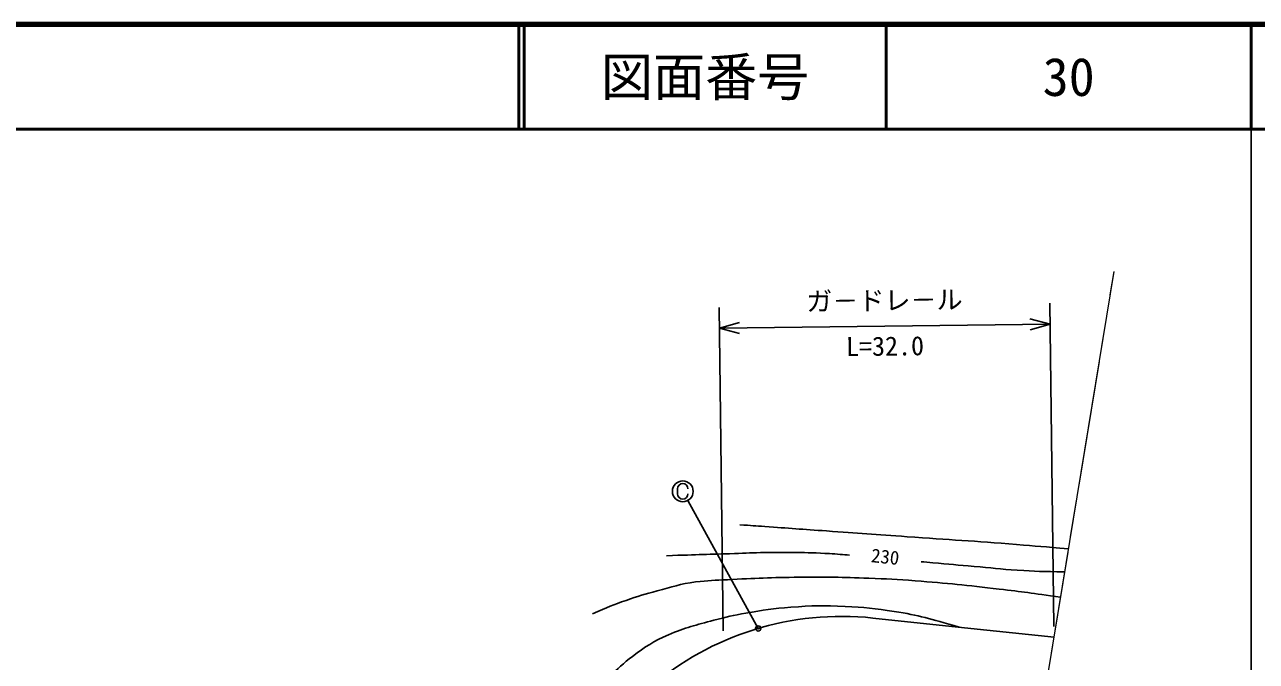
# Model space of a CAD drawing. Units: millimetres on the paper, with parts at other scales. Extents: x 40 to 680, y 20 to 380.
# Drawn here: x 461.3 to 579.5, y 319 to 380 of the extents above; entities that cross this region are included whole.
import ezdxf
from ezdxf.enums import TextEntityAlignment as Align

# ---------------------------------------------------------------- set-up
doc = ezdxf.new("R2010")
doc.units = ezdxf.units.MM
doc.header["$PDMODE"] = 32
doc.header["$PDSIZE"] = 0.5
doc.linetypes.add('CHAIN', pattern=[18.5, 12, -1.5, 3.5, -1.5])
for name, color, linetype, lineweight in [('M-BGD', 7, 'Continuous', 25), ('M-BMK', 2, 'CHAIN', 13), ('M-STR-STRC', 7, 'Continuous', 25), ('M-TTL', 2, 'Continuous', 140), ('M-TTL-BAND', 7, 'Continuous', 25), ('M-TTL-LINE', 7, 'Continuous', 50), ('作業ﾚｲﾔ1', 7, 'Continuous', 13)]:
    doc.layers.add(name, color=color, linetype=linetype, lineweight=lineweight)
doc.layers.add('M-TTL-TXT', color=7, linetype='Continuous')
doc.styles.add('@ＭＳ ゴシック', font='')
doc.styles.add('ＭＳ ゴシック', font='')
doc.styles.get('@ＭＳ ゴシック').set_extended_font_data('@MS Gothic')
doc.styles.get('ＭＳ ゴシック').set_extended_font_data('MS Gothic')

msp = doc.modelspace()

# ---------------------------------------------------------------- linework, layer by layer
at = {"layer": 'M-BGD'}
for p, q in [((542.721, 323.135), (552.119, 322.135)), ((552.119, 322.135), (560.098, 321.312))]:
    msp.add_line(p, q, dxfattribs=at)
msp.add_arc((539.724, 295.043), 28.252, 83.91044, 177.60002, dxfattribs=at)
for points, knots in [([(561.485, 329.753), (559.061, 329.971), (558.441, 330.02), (556.488, 330.179), (552.396, 330.513), (550.098, 330.634), (546.003, 330.926), (542.985, 331.141), (541.295, 331.262), (538.278, 331.477), (535.96, 331.642), (534.662, 331.735), (532.344, 331.9), (531.408, 331.967), (531.115, 331.987), (529.947, 332.071)], [0, 0, 0, 0, 1, 1, 1, 2, 2, 2, 3, 3, 3, 4, 4, 4, 5, 5, 5, 5]), ([(522.919, 329.108), (526.094, 329.207), (526.887, 329.232), (529.43, 329.312), (530.562, 329.348), (531.194, 329.402), (532.326, 329.403), (534.752, 329.407), (536.115, 329.447), (538.537, 329.305), (539.278, 329.262), (539.895, 329.212), (540.481, 329.159)], [0, 0, 0, 0, 1, 1, 1, 2, 2, 2, 3, 3, 3, 4, 4, 4, 4]), ([(547.331, 328.529), (547.681, 328.498), (548.053, 328.465), (548.464, 328.429), (550.007, 328.292), (550.872, 328.216), (552.415, 328.08), (554.037, 327.937), (554.942, 327.816), (556.566, 327.713), (558.344, 327.601), (558.939, 327.595), (561.124, 327.559)], [0, 0, 0, 0, 1, 1, 1, 2, 2, 2, 3, 3, 3, 4, 4, 4, 4]), ([(560.725, 325.13), (557.884, 325.534), (557.137, 325.631), (554.831, 325.907), (551.684, 326.283), (549.915, 326.452), (546.756, 326.71), (545.03, 326.851), (544.059, 326.885), (542.328, 326.949), (539.717, 327.046), (538.253, 327.065), (535.641, 327.043), (532.948, 327.02), (531.44, 326.941), (528.751, 326.803), (527.561, 326.742), (526.889, 326.741), (525.708, 326.588), (524.238, 326.398), (523.444, 326.112), (522.011, 325.733), (520.84, 325.424), (520.19, 325.227), (519.047, 324.828), (517.758, 324.379), (517.326, 324.183), (515.807, 323.52)], [0, 0, 0, 0, 1, 1, 1, 2, 2, 2, 3, 3, 3, 4, 4, 4, 5, 5, 5, 6, 6, 6, 7, 7, 7, 8, 8, 8, 9, 9, 9, 9]), ([(550.989, 322.255), (548.1, 323.087), (547.223, 323.381), (544.742, 323.766), (542.919, 324.049), (541.886, 324.154), (540.043, 324.25), (538.019, 324.356), (536.875, 324.324), (534.853, 324.169), (533.155, 324.039), (532.207, 323.897), (530.529, 323.605), (529.32, 323.395), (528.648, 323.236), (527.461, 322.922), (525.733, 322.465), (524.75, 322.22), (523.105, 321.521), (521.656, 320.905), (520.905, 320.398), (519.645, 319.456), (517.932, 318.174), (517.204, 317.176), (515.736, 315.621), (514.61, 314.428), (513.955, 313.768), (513.01, 312.427), (511.944, 310.914), (511.546, 309.937), (510.665, 308.309), (509.582, 306.309), (509.225, 305.049), (508.004, 303.129), (506.9, 301.395), (506.181, 300.477), (504.804, 298.949), (503.562, 297.571), (502.778, 296.868), (501.315, 295.727), (499.997, 294.699), (499.169, 294.243), (497.76, 293.343), (495.749, 292.058), (494.409, 291.651), (492.539, 290.167), (490.496, 288.544), (489.619, 287.329), (487.814, 285.445), (486.317, 283.883), (485.588, 282.903), (484.051, 281.382), (483.193, 280.534), (482.725, 280.038), (481.774, 279.296), (480.302, 278.146), (479.571, 277.881), (477.6, 276.964)], [0, 0, 0, 0, 1, 1, 1, 2, 2, 2, 3, 3, 3, 4, 4, 4, 5, 5, 5, 6, 6, 6, 7, 7, 7, 8, 8, 8, 9, 9, 9, 10, 10, 10, 11, 11, 11, 12, 12, 12, 13, 13, 13, 14, 14, 14, 15, 15, 15, 16, 16, 16, 17, 17, 17, 18, 18, 18, 19, 19, 19, 19])]:
    msp.add_open_spline(points, degree=3, knots=knots, dxfattribs=at)
at = {"layer": 'M-BMK'}
msp.add_line((559.489, 317.612), (565.856, 356.342), dxfattribs=at)
at = {"layer": 'M-STR-STRC'}
for p, q in [((560.085, 322.312), (559.692, 353.309)), ((528.352, 321.91), (527.96, 352.907)), ((529.91, 351.45), (527.985, 350.908)), ((527.985, 350.908), (559.718, 351.309)), ((559.718, 351.309), (557.779, 351.803)), ((557.793, 350.767), (559.718, 351.309)), ((527.985, 350.908), (529.923, 350.414)), ((523.977, 335.525), (523.977, 335.025)), ((531.71, 322.134), (524.96, 334.399))]:
    msp.add_line(p, q, dxfattribs=at)
for centre, radius in [((524.477, 335.275), 1), ((531.71, 322.134), 0.05), ((531.71, 322.134), 0.04), ((531.71, 322.134), 0.03), ((531.71, 322.134), 0.02), ((531.71, 322.134), 0.01)]:
    msp.add_circle(centre, radius, dxfattribs=at)
for centre, start, end in [((524.477, 335.525), 0, 180), ((524.477, 335.025), 180, 0)]:
    msp.add_arc(centre, 0.5, start, end, dxfattribs=at)
msp.add_point((531.71, 322.134), dxfattribs=at)
at = {"layer": 'M-TTL'}
msp.add_line((680, 380), (40, 380), dxfattribs=at)
at = {"layer": 'M-TTL-BAND'}
msp.add_line((579, 20), (579, 370), dxfattribs=at)
at = {"layer": 'M-TTL-LINE'}
for p, q in [((508.747, 380), (508.747, 370)), ((509.247, 380), (509.247, 370)), ((543.997, 380), (543.997, 370)), ((579, 380), (579, 370)), ((40, 370), (680, 370))]:
    msp.add_line(p, q, dxfattribs=at)
at = {"layer": '作業ﾚｲﾔ1'}
for p, q in [((559.489, 317.612), (565.856, 356.342)), ((542.721, 323.135), (552.119, 322.135)), ((552.119, 322.135), (560.098, 321.312))]:
    msp.add_line(p, q, dxfattribs=at)
for radius in [0.05, 0.04, 0.03, 0.02, 0.01]:
    msp.add_circle((531.71, 322.134), radius, dxfattribs=at)
msp.add_arc((539.724, 295.043), 28.252, 83.91044, 177.60002, dxfattribs=at)
for points, knots in [([(561.485, 329.753), (559.061, 329.971), (558.441, 330.02), (556.488, 330.179), (552.396, 330.513), (550.098, 330.634), (546.003, 330.926), (542.985, 331.141), (541.295, 331.262), (538.278, 331.477), (535.96, 331.642), (534.662, 331.735), (532.344, 331.9), (531.408, 331.967), (531.115, 331.987), (529.947, 332.071)], [0, 0, 0, 0, 1, 1, 1, 2, 2, 2, 3, 3, 3, 4, 4, 4, 5, 5, 5, 5]), ([(522.919, 329.108), (526.094, 329.207), (526.887, 329.232), (529.43, 329.312), (530.562, 329.348), (531.194, 329.402), (532.326, 329.403), (534.752, 329.407), (536.115, 329.447), (538.537, 329.305), (539.278, 329.262), (539.895, 329.212), (540.481, 329.159)], [0, 0, 0, 0, 1, 1, 1, 2, 2, 2, 3, 3, 3, 4, 4, 4, 4]), ([(547.331, 328.529), (547.681, 328.498), (548.053, 328.465), (548.464, 328.429), (550.007, 328.292), (550.872, 328.216), (552.415, 328.08), (554.037, 327.937), (554.942, 327.816), (556.566, 327.713), (558.344, 327.601), (558.939, 327.595), (561.124, 327.559)], [0, 0, 0, 0, 1, 1, 1, 2, 2, 2, 3, 3, 3, 4, 4, 4, 4]), ([(560.725, 325.13), (557.884, 325.534), (557.137, 325.631), (554.831, 325.907), (551.684, 326.283), (549.915, 326.452), (546.756, 326.71), (545.03, 326.851), (544.059, 326.885), (542.328, 326.949), (539.717, 327.046), (538.253, 327.065), (535.641, 327.043), (532.948, 327.02), (531.44, 326.941), (528.751, 326.803), (527.561, 326.742), (526.889, 326.741), (525.708, 326.588), (524.238, 326.398), (523.444, 326.112), (522.011, 325.733), (520.84, 325.424), (520.19, 325.227), (519.047, 324.828), (517.758, 324.379), (517.326, 324.183), (515.807, 323.52)], [0, 0, 0, 0, 1, 1, 1, 2, 2, 2, 3, 3, 3, 4, 4, 4, 5, 5, 5, 6, 6, 6, 7, 7, 7, 8, 8, 8, 9, 9, 9, 9]), ([(550.989, 322.255), (548.1, 323.087), (547.223, 323.381), (544.742, 323.766), (542.919, 324.049), (541.886, 324.154), (540.043, 324.25), (538.019, 324.356), (536.875, 324.324), (534.853, 324.169), (533.155, 324.039), (532.207, 323.897), (530.529, 323.605), (529.32, 323.395), (528.648, 323.236), (527.461, 322.922), (525.733, 322.465), (524.75, 322.22), (523.105, 321.521), (521.656, 320.905), (520.905, 320.398), (519.645, 319.456), (517.932, 318.174), (517.204, 317.176), (515.736, 315.621), (514.61, 314.428), (513.955, 313.768), (513.01, 312.427), (511.944, 310.914), (511.546, 309.937), (510.665, 308.309), (509.582, 306.309), (509.225, 305.049), (508.004, 303.129), (506.9, 301.395), (506.181, 300.477), (504.804, 298.949), (503.562, 297.571), (502.778, 296.868), (501.315, 295.727), (499.997, 294.699), (499.169, 294.243), (497.76, 293.343), (495.749, 292.058), (494.409, 291.651), (492.539, 290.167), (490.496, 288.544), (489.619, 287.329), (487.814, 285.445), (486.317, 283.883), (485.588, 282.903), (484.051, 281.382), (483.193, 280.534), (482.725, 280.038), (481.774, 279.296), (480.302, 278.146), (479.571, 277.881), (477.6, 276.964)], [0, 0, 0, 0, 1, 1, 1, 2, 2, 2, 3, 3, 3, 4, 4, 4, 5, 5, 5, 6, 6, 6, 7, 7, 7, 8, 8, 8, 9, 9, 9, 10, 10, 10, 11, 11, 11, 12, 12, 12, 13, 13, 13, 14, 14, 14, 15, 15, 15, 16, 16, 16, 17, 17, 17, 18, 18, 18, 19, 19, 19, 19])]:
    msp.add_open_spline(points, degree=3, knots=knots, dxfattribs=at)
msp.add_point((531.71, 322.134), dxfattribs=at)

# ---------------------------------------------------------------- texts
at = {"layer": 'M-BGD', "style": 'ＭＳ ゴシック'}
msp.add_text('230', height=1.32, rotation=353.925, dxfattribs=at).set_placement((543.898, 329.011), align=Align.MIDDLE_CENTER)
at = {"layer": 'M-STR-STRC', "style": 'ＭＳ ゴシック'}
msp.add_text('ガ－ドレ－ル', height=1.833, rotation=0.725, dxfattribs=at).set_placement((543.839, 352.108), align=Align.BOTTOM_CENTER)
at = {"layer": 'M-STR-STRC', "style": '@ＭＳ ゴシック'}
msp.add_text('L=32.0', height=1.833, rotation=0.726, dxfattribs=at).set_placement((543.864, 350.109), align=Align.TOP_CENTER)
at = {"layer": 'M-TTL-TXT', "style": 'ＭＳ ゴシック'}
for s, p in [('図面番号', (526.622, 375)), ('30', (561.497, 375))]:
    msp.add_text(s, height=3.666, dxfattribs=at).set_placement(p, align=Align.MIDDLE_CENTER)
at = {"layer": '作業ﾚｲﾔ1', "style": 'ＭＳ ゴシック'}
msp.add_text('230', height=1.32, rotation=353.925, dxfattribs=at).set_placement((543.898, 329.011), align=Align.MIDDLE_CENTER)

doc.saveas('drawing.dxf')
